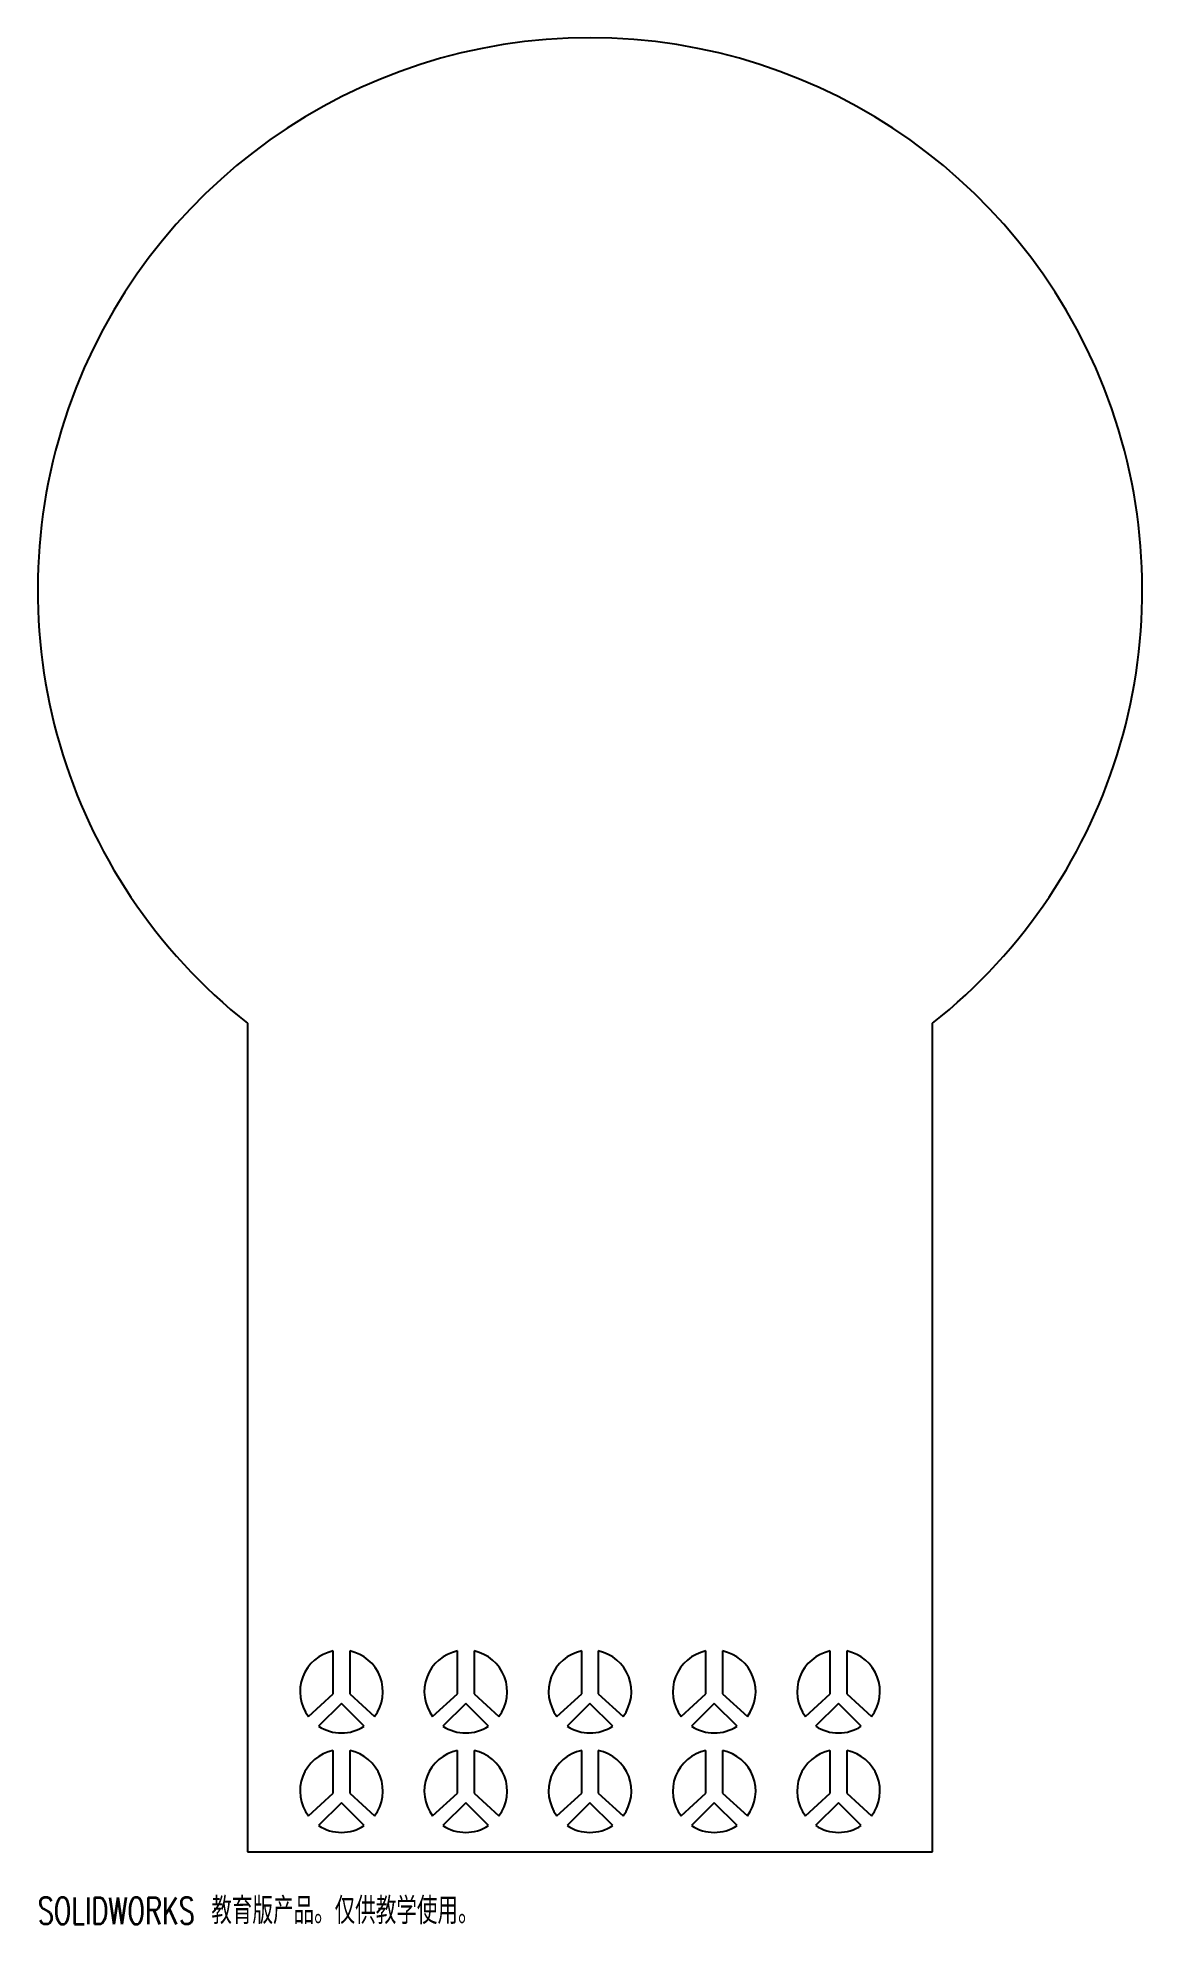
# Model space of a CAD drawing. Header units: millimetres. Extents: x -38 to 162, y -13 to 328.
import ezdxf

# ---------------------------------------------------------------- set-up
doc = ezdxf.new("R2010")
doc.units = ezdxf.units.MM
doc.styles.add('SLDTEXTSTYLE0', font='TXT', dxfattribs={"width": 0.7, "bigfont": 'bigfont'})

msp = doc.modelspace()

# ---------------------------------------------------------------- linework, layer by layer
at = {"color": 7, "linetype": 'Continuous', "lineweight": 25}
for p, q in [((0, 150), (0, 0)), ((124, 0), (124, 150)), ((15.5, 28.61), (15.5, 36.34)), ((18.5, 36.34), (18.5, 28.61)), ((38, 28.61), (38, 36.34)), ((41, 36.34), (41, 28.61)), ((60.5, 28.61), (60.5, 36.34)), ((63.5, 36.34), (63.5, 28.61)), ((83, 28.61), (83, 36.34)), ((86, 36.34), (86, 28.61)), ((105.5, 28.61), (105.5, 36.34)), ((108.5, 36.34), (108.5, 28.61)), ((11, 24.49), (15.5, 28.61)), ((18.5, 28.61), (23, 24.49)), ((33.5, 24.49), (38, 28.61)), ((41, 28.61), (45.5, 24.49)), ((56, 24.49), (60.5, 28.61)), ((63.5, 28.61), (68, 24.49)), ((78.5, 24.49), (83, 28.61)), ((86, 28.61), (90.5, 24.49)), ((101, 24.49), (105.5, 28.61)), ((108.5, 28.61), (113, 24.49)), ((16.99, 26.86), (12.86, 22.73)), ((21.13, 22.73), (16.99, 26.86)), ((39.49, 26.86), (35.36, 22.73)), ((43.63, 22.73), (39.49, 26.86)), ((61.99, 26.86), (57.86, 22.73)), ((66.13, 22.73), (61.99, 26.86)), ((84.49, 26.86), (80.36, 22.73)), ((88.63, 22.73), (84.49, 26.86)), ((106.99, 26.86), (102.86, 22.73)), ((111.13, 22.73), (106.99, 26.86)), ((15.5, 10.61), (15.5, 18.34)), ((18.5, 18.34), (18.5, 10.61)), ((38, 10.61), (38, 18.34)), ((41, 18.34), (41, 10.61)), ((60.5, 10.61), (60.5, 18.34)), ((63.5, 18.34), (63.5, 10.61)), ((83, 10.61), (83, 18.34)), ((86, 18.34), (86, 10.61)), ((105.5, 10.61), (105.5, 18.34)), ((108.5, 18.34), (108.5, 10.61)), ((11, 6.49), (15.5, 10.61)), ((18.5, 10.61), (23, 6.49)), ((33.5, 6.49), (38, 10.61)), ((41, 10.61), (45.5, 6.49)), ((56, 6.49), (60.5, 10.61)), ((63.5, 10.61), (68, 6.49)), ((78.5, 6.49), (83, 10.61)), ((86, 10.61), (90.5, 6.49)), ((101, 6.49), (105.5, 10.61)), ((108.5, 10.61), (113, 6.49)), ((16.99, 8.86), (12.86, 4.73)), ((21.13, 4.73), (16.99, 8.86)), ((39.49, 8.86), (35.36, 4.73)), ((43.63, 4.73), (39.49, 8.86)), ((61.99, 8.86), (57.86, 4.73)), ((66.13, 4.73), (61.99, 8.86)), ((84.49, 8.86), (80.36, 4.73)), ((88.63, 4.73), (84.49, 8.86)), ((106.99, 8.86), (102.86, 4.73)), ((111.13, 4.73), (106.99, 8.86)), ((0, 0), (124, 0))]:
    msp.add_line(p, q, dxfattribs=at)
for centre, radius, start, end in [((62, 228.46), 100, 308.3161, 231.6839), ((17, 28.99), 7.5, 101.5301, 216.8747), ((17, 28.99), 7.5, 323.1253, 78.4699), ((39.5, 28.99), 7.5, 101.5301, 216.8747), ((39.5, 28.99), 7.5, 323.1253, 78.4699), ((62, 28.99), 7.5, 101.5301, 216.8747), ((62, 28.99), 7.5, 323.1253, 78.4699), ((84.5, 28.99), 7.5, 101.5301, 216.8747), ((84.5, 28.99), 7.5, 323.1253, 78.4699), ((107, 28.99), 7.5, 101.5301, 216.8747), ((107, 28.99), 7.5, 323.1253, 78.4699), ((17, 28.99), 7.5, 236.5259, 303.409), ((39.5, 28.99), 7.5, 236.5259, 303.409), ((62, 28.99), 7.5, 236.5259, 303.409), ((84.5, 28.99), 7.5, 236.5259, 303.409), ((107, 28.99), 7.5, 236.5259, 303.409), ((17, 10.99), 7.5, 101.5301, 216.8747), ((17, 10.99), 7.5, 323.1253, 78.4699), ((39.5, 10.99), 7.5, 101.5301, 216.8747), ((39.5, 10.99), 7.5, 323.1253, 78.4699), ((62, 10.99), 7.5, 101.5301, 216.8747), ((62, 10.99), 7.5, 323.1253, 78.4699), ((84.5, 10.99), 7.5, 101.5301, 216.8747), ((84.5, 10.99), 7.5, 323.1253, 78.4699), ((107, 10.99), 7.5, 101.5301, 216.8747), ((107, 10.99), 7.5, 323.1253, 78.4699), ((17, 10.99), 7.5, 236.5259, 303.409), ((39.5, 10.99), 7.5, 236.5259, 303.409), ((62, 10.99), 7.5, 236.5259, 303.409), ((84.5, 10.99), 7.5, 236.5259, 303.409), ((107, 10.99), 7.5, 236.5259, 303.409)]:
    msp.add_arc(centre, radius, start, end, dxfattribs=at)

# ---------------------------------------------------------------- texts
at = {"color": 7, "linetype": 'Continuous', "insert": (-38, -8.27), "char_height": 4.8336, "attachment_point": 1, "style": 'SLDTEXTSTYLE0'}
msp.add_mtext('SOLIDWORKS 教育版产品。仅供教学使用。', dxfattribs=at)

doc.saveas('drawing.dxf')
